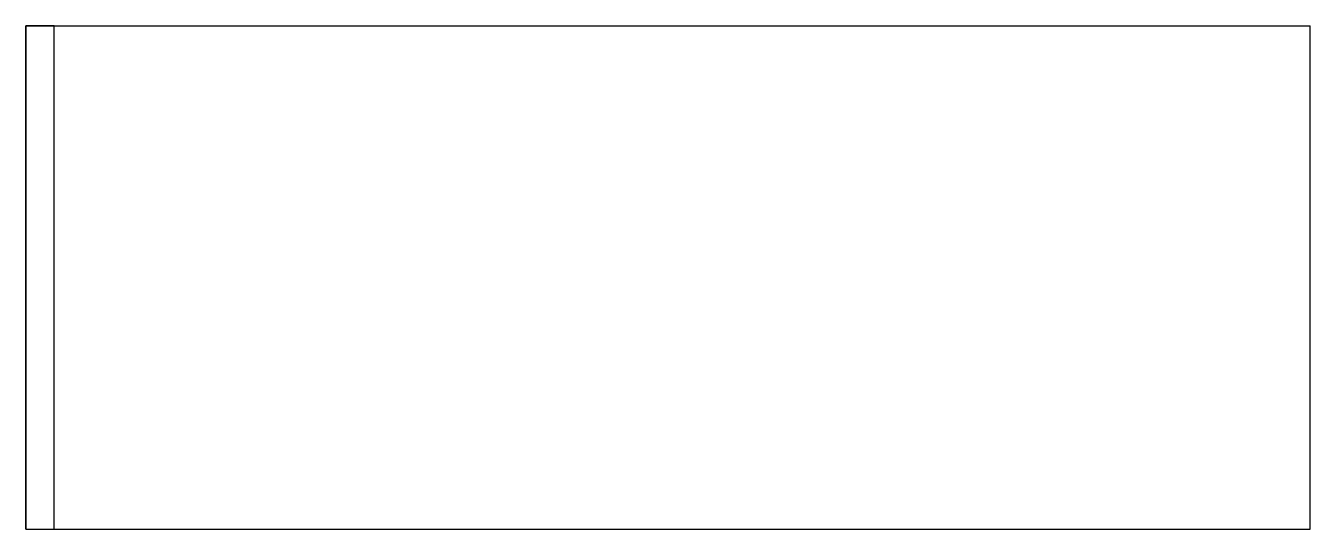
# Model space of a CAD drawing. Header units: millimetres. Extents: x -135 to 135, y -68 to 38.
import ezdxf

# ---------------------------------------------------------------- set-up
doc = ezdxf.new("R2010")
doc.units = ezdxf.units.MM
doc.layers.get('0').update_dxf_attribs({"linetype": 'CONTINUOUS'})

msp = doc.modelspace()

# ---------------------------------------------------------------- linework, layer by layer
for p, q in [((-135, -67.71), (-135, 38.07)), ((-135, 38.07), (135.05, 38.07)), ((135.05, -67.71), (135.05, 38.07)), ((-135, -67.71), (135.05, -67.71))]:
    msp.add_line(p, q)
msp.add_lwpolyline([(-135, 38.07), (-135, -67.71), (-129, -67.71), (-129, 38.07)], close=True)

doc.saveas('drawing.dxf')
